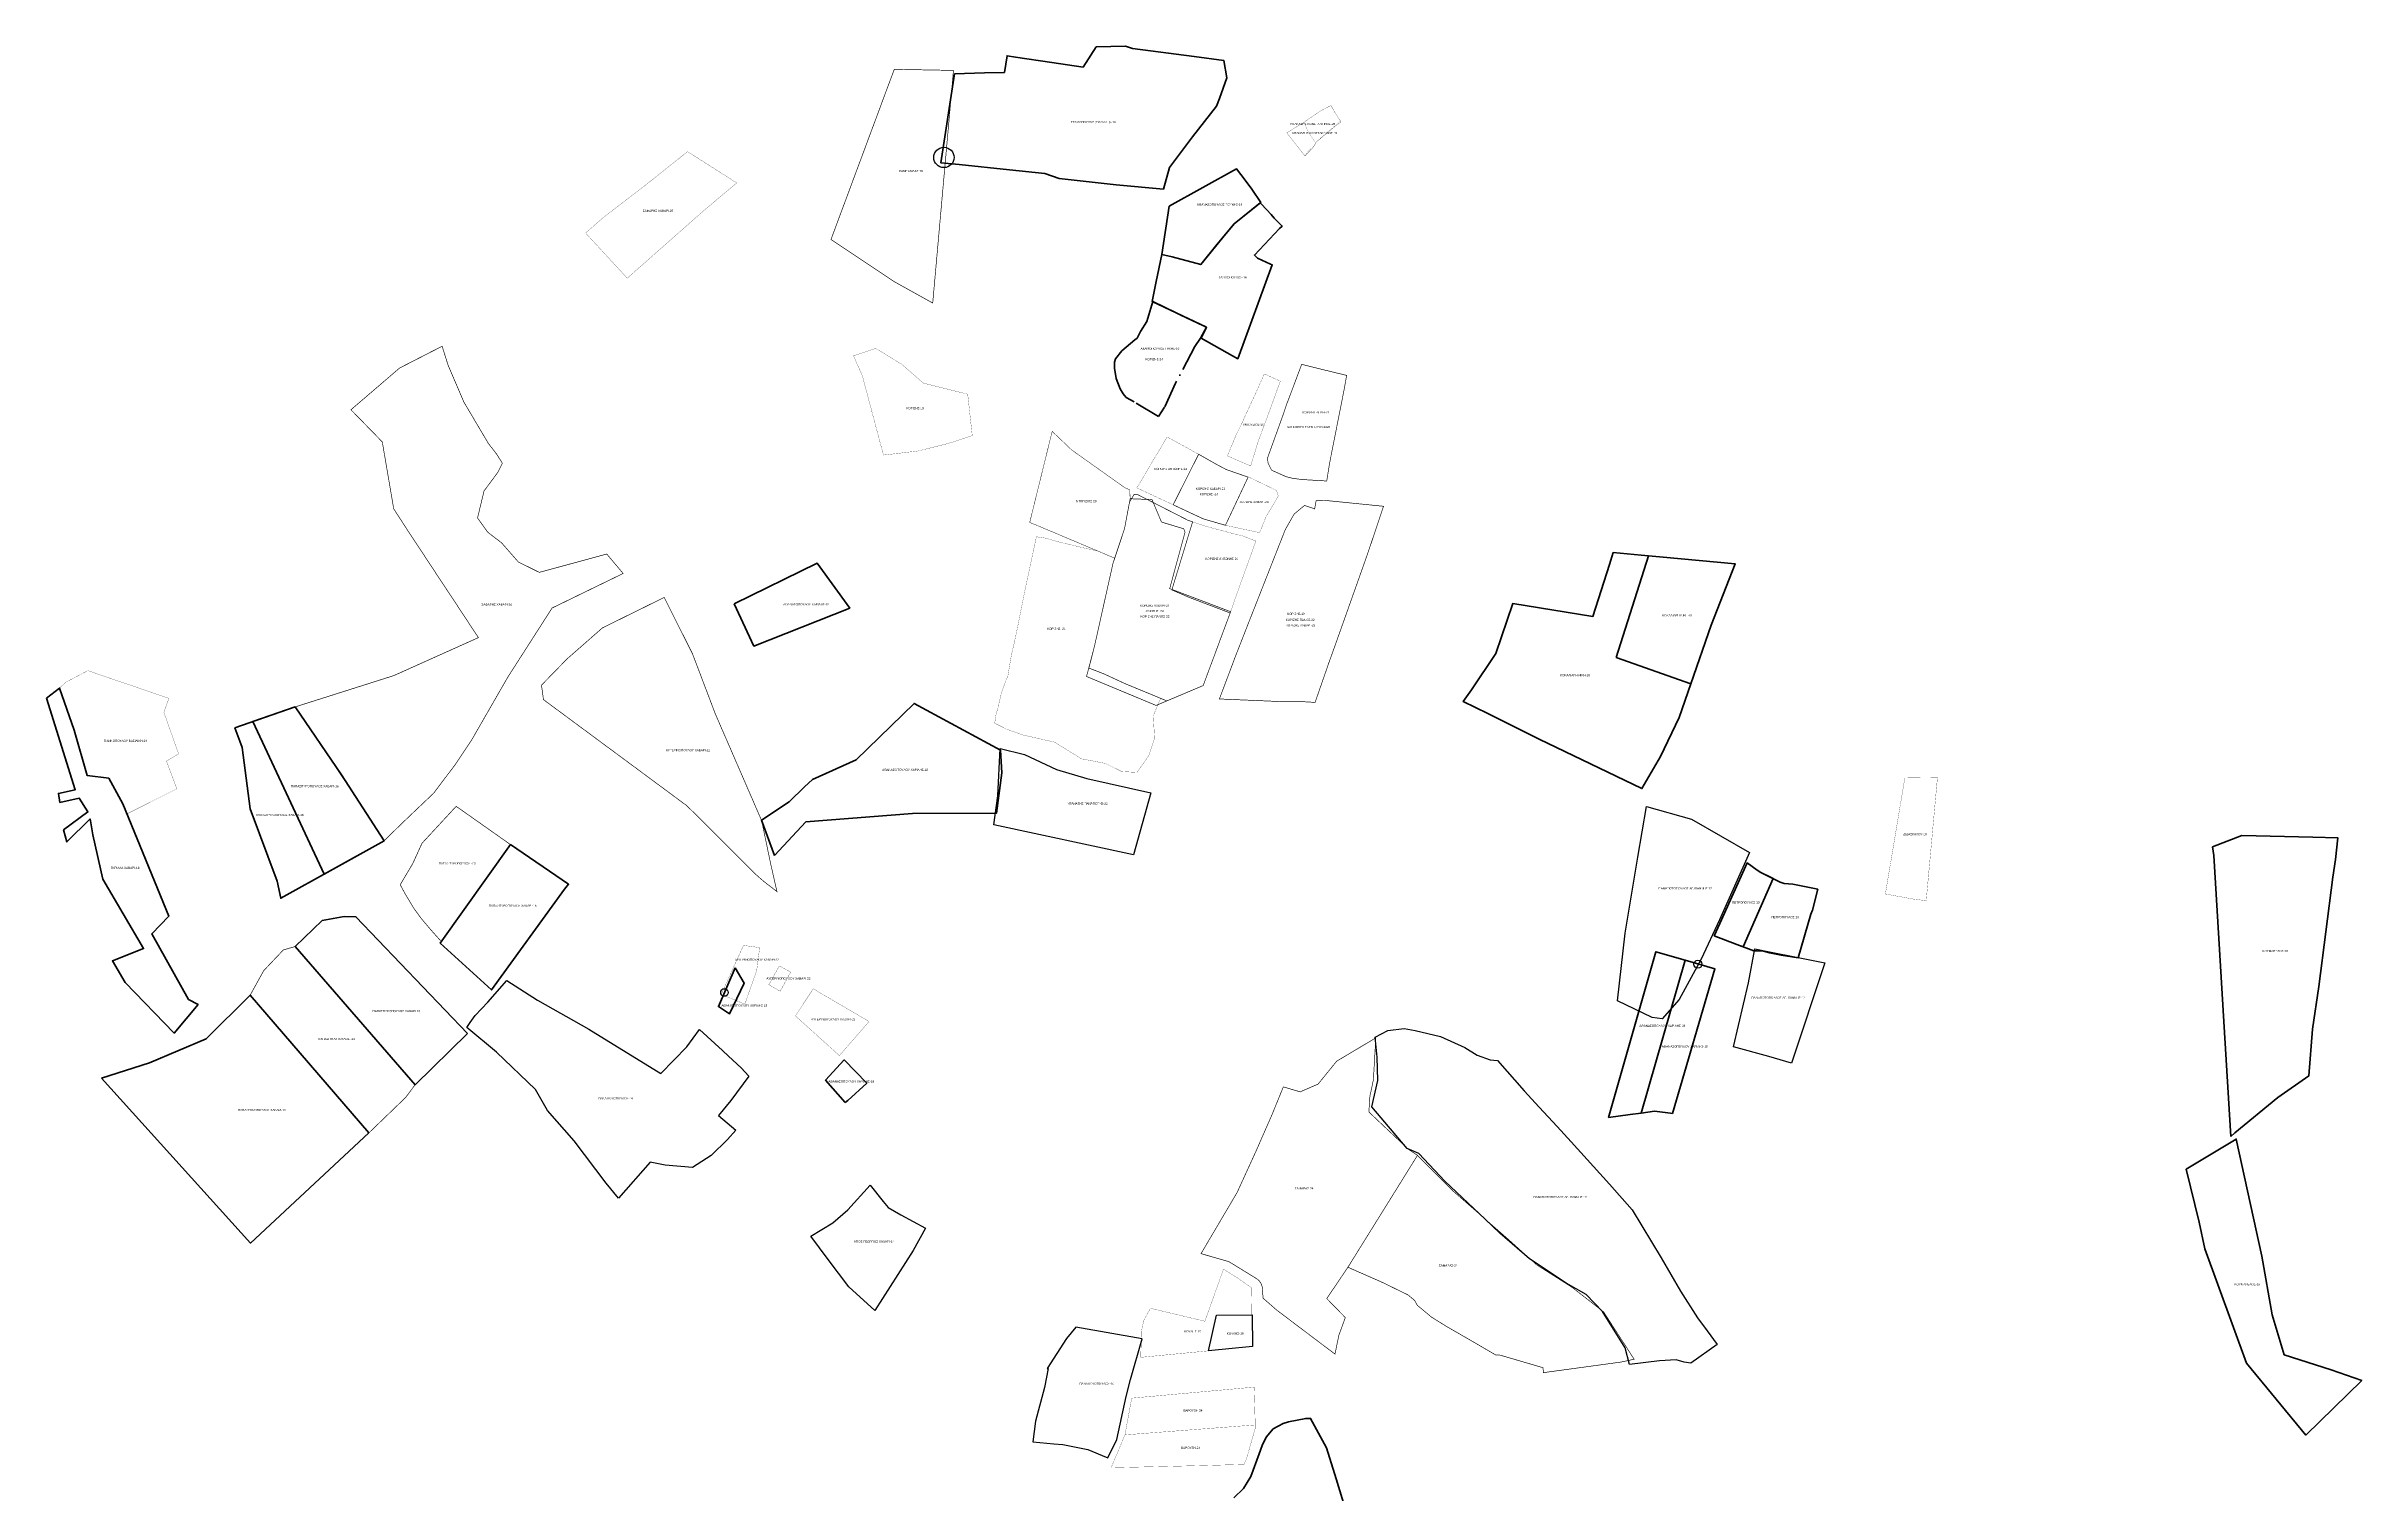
# Model space of a CAD drawing. Header units: metres. Extents: x 245125 to 394351, y 270578 to 4233311.
# Drawn here: x 269675 to 270747, y 4192723 to 4193393 of the extents above; entities that cross this region are included whole.
import ezdxf
from ezdxf.lldxf.tags import DXFTag

# ---------------------------------------------------------------- set-up
doc = ezdxf.new("R2010")
doc.units = ezdxf.units.M
doc.linetypes.add('ACAD_ISO10W100', pattern=[18, 12, -3, 0, -3])
doc.linetypes.add('t-orio', pattern=[0.79, 0.5, -0.12, 0.05, -0.12])
for name, color, linetype in [('4495-(330-430)', 229, 'Continuous'), ('topo2012', 144, 'Continuous'), ('topo2013', 66, 'Continuous'), ('topo2014', 230, 'Continuous'), ('topo2016', 36, 'Continuous'), ('topo2018', 5, 'Continuous'), ('topo2019', 6, 'Continuous'), ('topo2020', 3, 'Continuous'), ('topo2021', 4, 'Continuous'), ('topo2022', 30, 'Continuous'), ('topo2023', 41, 'Continuous'), ('topo2024', 160, 'Continuous'), ('topo2026', 192, 'Continuous')]:
    doc.layers.add(name, color=color, linetype=linetype)
doc.styles.get("Standard").update_dxf_attribs({"font": 'arial.ttf'})
tags = doc.linetypes.add('DASHDOT2', pattern=[0.5, 0.25, -0.125, 0, -0.125]).pattern_tags.tags
tags[10:11] = [DXFTag(74, 4), DXFTag(75, 0), DXFTag(340, '0'), DXFTag(46, 1.0), DXFTag(50, 0.0), DXFTag(44, 0.0), DXFTag(45, 0.0)]
tags[8:9] = [DXFTag(74, 4), DXFTag(75, 0), DXFTag(340, '0'), DXFTag(46, 1.0), DXFTag(50, 0.0), DXFTag(44, 0.0), DXFTag(45, 0.0)]
tags[6:7] = [DXFTag(74, 4), DXFTag(75, 0), DXFTag(340, '0'), DXFTag(46, 1.0), DXFTag(50, 0.0), DXFTag(44, 0.0), DXFTag(45, 0.0)]
tags[4:5] = [DXFTag(74, 4), DXFTag(75, 0), DXFTag(340, '0'), DXFTag(46, 1.0), DXFTag(50, 0.0), DXFTag(44, 0.0), DXFTag(45, 0.0)]
tags = doc.linetypes.add('HIDDEN', pattern=[0.375, 0.25, -0.125]).pattern_tags.tags
tags[6:7] = [DXFTag(74, 4), DXFTag(75, 0), DXFTag(340, '0'), DXFTag(46, 1.0), DXFTag(50, 0.0), DXFTag(44, 0.0), DXFTag(45, 0.0)]
tags[4:5] = [DXFTag(74, 4), DXFTag(75, 0), DXFTag(340, '0'), DXFTag(46, 1.0), DXFTag(50, 0.0), DXFTag(44, 0.0), DXFTag(45, 0.0)]
tags = doc.linetypes.add('HIDDENX2', pattern=[0.75, 0.5, -0.25]).pattern_tags.tags
tags[6:7] = [DXFTag(74, 4), DXFTag(75, 0), DXFTag(340, '0'), DXFTag(46, 1.0), DXFTag(50, 0.0), DXFTag(44, 0.0), DXFTag(45, 0.0)]
tags[4:5] = [DXFTag(74, 4), DXFTag(75, 0), DXFTag(340, '0'), DXFTag(46, 1.0), DXFTag(50, 0.0), DXFTag(44, 0.0), DXFTag(45, 0.0)]

msp = doc.modelspace()

# ---------------------------------------------------------------- linework, layer by layer
at = {"color": 66}
msp.add_line((270449.8, 4192986.6), (270462.4, 4193014.7), dxfattribs=at)
at = {"color": 36}
msp.add_lwpolyline([(270191.4, 4193296.4), (270196.3, 4193295.3), (270209.5, 4193291.7), (270219.7, 4193304.3), (270224.9, 4193310.5), (270237, 4193320.3)], dxfattribs=at)
msp.add_lwpolyline([(270191.4, 4193296.4), (270196.3, 4193295.3), (270209.5, 4193291.7), (270219.7, 4193304.3), (270224.9, 4193310.5), (270237, 4193320.3)], dxfattribs=at)
at = {"layer": 'topo2012', "color": 144}
for points in [[(270418.4, 4192943.1), (270402.4, 4192950.9), (270406, 4192982.1), (270411.8, 4193017.4), (270415.8, 4193040.8), (270436.7, 4193035), (270463.5, 4193019.5), (270449.6, 4192988.4), (270441.1, 4192970.1), (270430.9, 4192951.4), (270423.1, 4192942.5)], [(270456.1, 4192929.6), (270463, 4192959.1), (270465.9, 4192974.9), (270473.5, 4192973.4), (270485.2, 4192971), (270498.3, 4192968.4), (270483, 4192922), (270472.4, 4192925.1)], [(270290.2, 4192934), (270296.1, 4192937.1), (270303.6, 4192938.1), (270308.8, 4192937.1), (270320.4, 4192934.4), (270331.7, 4192929.3), (270337.5, 4192925.7), (270343.5, 4192923.5), (270346.9, 4192923.2), (270359.2, 4192909.2), (270366.2, 4192901.6), (270374.5, 4192892.6), (270380.9, 4192885.6), (270398.7, 4192865.9), (270409.2, 4192854.1), (270422.6, 4192831.9), (270431.5, 4192816.5), (270439.5, 4192804.1), (270443.9, 4192798.1), (270448.6, 4192791.7), (270436.3, 4192783.1), (270433.3, 4192783.5), (270429.5, 4192784.7), (270421.9, 4192784.1), (270408, 4192782.5), (270406, 4192790.2), (270395.5, 4192807), (270387.9, 4192814.9), (270378.6, 4192820.2), (270361.6, 4192831.4), (270348, 4192843.3), (270341.1, 4192849.8), (270322.4, 4192867.4), (270310.4, 4192880.2), (270305.1, 4192882.5), (270288.6, 4192901.8), (270291.4, 4192914), (270291.2, 4192924.8)]]:
    msp.add_lwpolyline(points, close=True, dxfattribs=at)
at = {"layer": 'topo2013', "color": 66, "linetype": 'HIDDEN', "lineweight": 40, "ltscale": 3}
for points in [[(270447.1, 4192980.9), (270449.8, 4192986.6), (270462.4, 4193014.7), (270467, 4193011.4), (270468.7, 4193010.3), (270477.7, 4193005.8), (270479.6, 4193005.2), (270483.6, 4193004.8), (270495.1, 4193002.5), (270492.6, 4192992.8), (270491.9, 4192990.9), (270486, 4192970.7), (270478.1, 4192972), (270472.7, 4192973), (270470, 4192973.9), (270467.2, 4192974), (270465.5, 4192974), (270457.6, 4192976.9), (270452.4, 4192978.9), (270447.1, 4192980.9)], [(270447.1, 4192980.9), (270452.4, 4192978.9), (270457.6, 4192976.9), (270457.6, 4192976.9), (270460.5, 4192975.8), (270474.4, 4193007.5), (270473.2, 4193008.1), (270468.7, 4193010.3), (270467, 4193011.4), (270462.4, 4193014.7), (270449.8, 4192986.6), (270447.1, 4192980.9)]]:
    msp.add_lwpolyline(points, dxfattribs=at)
at = {"layer": 'topo2014', "color": 230}
msp.add_line((270226, 4193336), (270194.9, 4193318.8), dxfattribs=at)
at = {"layer": 'topo2014', "color": 230, "linetype": 'HIDDEN', "lineweight": 40, "ltscale": 4}
msp.add_lwpolyline([(270194.9, 4193318.8), (270191.5, 4193296.4), (270196.3, 4193295.3), (270209.5, 4193291.7), (270217.1, 4193301.2), (270224.9, 4193310.5), (270237.3, 4193320.5), (270233.1, 4193326.6), (270230.1, 4193330.8), (270226, 4193336), (270194.9, 4193318.8)], dxfattribs=at)
at = {"layer": 'topo2014', "color": 230}
for points in [[(269869.8, 4192938.5), (269871.3, 4192940.8), (269873.6, 4192944.1), (269879.5, 4192950.2), (269888.3, 4192960.3), (269902.4, 4192951.1), (269926.2, 4192937.8), (269959.6, 4192917.2), (269971.6, 4192929.5), (269977.4, 4192937.6), (269988.1, 4192927.8), (269990.9, 4192925.2), (269996.7, 4192919.9), (270000.2, 4192916), (269991.9, 4192904.7), (269986.2, 4192897.7), (269994.2, 4192891), (269990.4, 4192886.6), (269982.9, 4192879.3), (269974.2, 4192873.7), (269961.5, 4192874.7), (269954.6, 4192876.1), (269939.9, 4192859.5), (269934.2, 4192866.5), (269919.4, 4192886), (269907.1, 4192900.1), (269901.5, 4192909.8), (269883.4, 4192927), (269869.8, 4192938.5)], [(270131.7, 4192746.6), (270141.4, 4192745.8), (270145.6, 4192745.5), (270157.2, 4192743.2), (270165.7, 4192739.5), (270166.4, 4192739.2), (270170.7, 4192747.8), (270174.9, 4192767.7), (270176.9, 4192775.5), (270182.3, 4192794.3), (270151.6, 4192799.7), (270147.3, 4192794.5), (270138.4, 4192780.7), (270138.8, 4192780.6), (270138.8, 4192780.6), (270137.2, 4192771.8), (270133, 4192756.2)]]:
    msp.add_lwpolyline(points, close=True, dxfattribs=at)
at = {"layer": 'topo2014', "color": 230, "linetype": 'HIDDEN', "lineweight": 30, "ltscale": 4}
msp.add_lwpolyline([(270029, 4192841.9), (270039.1, 4192848), (270046.1, 4192854.1), (270056.5, 4192865.5), (270062.5, 4192858), (270064.8, 4192855.1), (270070.7, 4192851.8), (270082.1, 4192845.6), (270076.3, 4192835.3), (270058.6, 4192807.5), (270046.5, 4192818.4), (270037, 4192831.1), (270029, 4192841.9)], dxfattribs=at)
at = {"layer": 'topo2016', "color": 1, "linetype": 'DASHDOT2', "lineweight": 60, "ltscale": 0.3}
msp.add_line((269870, 4192935.7), (269818.4, 4192989.8), dxfattribs=at)
at = {"layer": 'topo2016', "color": 36, "linetype": 'HIDDENX2', "lineweight": 40}
msp.add_lwpolyline([(270187, 4193274.6), (270188.9, 4193283.9), (270191.4, 4193296.4), (270196.3, 4193295.3), (270209.5, 4193291.7), (270219.7, 4193304.3), (270224.9, 4193310.5), (270237, 4193320.3), (270237.6, 4193319.6), (270242, 4193314.9), (270243.5, 4193313.2), (270247.2, 4193309.5), (270246, 4193308.4), (270234.3, 4193296.1), (270235.8, 4193294.6), (270241.8, 4193291.9), (270242.6, 4193291.6), (270226.6, 4193248.1), (270224.2, 4193249.4), (270209.7, 4193257.6), (270212.1, 4193262.7)], close=True, dxfattribs=at)
msp.add_lwpolyline([(270187, 4193274.6), (270188.9, 4193283.9), (270191.4, 4193296.4), (270196.3, 4193295.3), (270209.5, 4193291.7), (270219.7, 4193304.3), (270224.9, 4193310.5), (270237, 4193320.3), (270237.6, 4193319.6), (270242, 4193314.9), (270243.5, 4193313.2), (270247.2, 4193309.5), (270246, 4193308.4), (270234.3, 4193296.1), (270235.8, 4193294.6), (270241.8, 4193291.9), (270242.6, 4193291.6), (270226.6, 4193248.1), (270224.2, 4193249.4), (270209.7, 4193257.6), (270212.1, 4193262.7)], close=True, dxfattribs=at)
at = {"layer": 'topo2016', "color": 36, "linetype": 'DASHDOT2', "lineweight": 60, "ltscale": 0.3, "flags": 128}
for points in [[(269762.4, 4193077.2), (269790.2, 4193086.9), (269811.7, 4193055.5), (269831.4, 4193024.9), (269783.6, 4192998.3), (269781.9, 4193006.3), (269769.5, 4193039.8), (269765.7, 4193068.2), (269764.6, 4193071.1), (269762.4, 4193077.2), (269790.2, 4193086.9)], [(269857.4, 4192977.5), (269857.4, 4192977.5), (269889.9, 4193023.2), (269916.8, 4193004.8), (269914.9, 4193002.5), (269881.2, 4192955.9)]]:
    msp.add_lwpolyline(points, close=True, dxfattribs=at)
for points in [[(269790.2, 4193086.9), (269770.6, 4193080.1), (269803.7, 4193009.5), (269831.4, 4193024.9), (269811.7, 4193055.5), (269790.2, 4193086.9)], [(269870, 4192935.7), (269845.8, 4192912), (269790.3, 4192976), (269802.8, 4192988.1), (269813, 4192989.9), (269818.4, 4192989.8), (269870, 4192935.7)], [(269700.6, 4192915.1), (269769.6, 4192838.7), (269824.3, 4192889.8), (269769.4, 4192953.4), (269749, 4192933.2), (269722.8, 4192922.1), (269700.6, 4192915.1)]]:
    msp.add_lwpolyline(points, dxfattribs=at)
at = {"layer": 'topo2016', "color": 36, "linetype": 'HIDDEN', "lineweight": 50, "ltscale": 6}
msp.add_lwpolyline([(270224.8, 4192720.7), (270229.3, 4192725), (270232.6, 4192730.7), (270236.5, 4192741.1), (270237.9, 4192744.9), (270239.8, 4192748.9), (270243, 4192752.7), (270247.6, 4192755.2), (270250.1, 4192756), (270258.1, 4192757.5), (270260.3, 4192757.5), (270267.7, 4192743.9), (270272.2, 4192729.5), (270276.7, 4192714.9)], dxfattribs=at)
at = {"layer": 'topo2018', "color": 5, "linetype": 'DASHDOT2', "lineweight": 60, "ltscale": 5, "flags": 128}
for points in [[(270192.3, 4193326.6), (270170.3, 4193328.7), (270143.9, 4193331.6), (270137.3, 4193333.8), (270121, 4193335.6), (270097.7, 4193338.1), (270089.2, 4193338.8), (270095.5, 4193380), (270109.3, 4193380.5), (270118.6, 4193380.7), (270119.8, 4193388.4), (270123.7, 4193387.8), (270140.5, 4193385.2), (270155, 4193383.1), (270161.1, 4193392.5), (270174.7, 4193392.8), (270177.9, 4193391.8), (270206.5, 4193388), (270220.1, 4193386.2), (270221.6, 4193378.1), (270218.1, 4193368.6), (270216.7, 4193365), (270205.7, 4193350.9), (270195, 4193336.6)], [(269675.1, 4193091), (269681.2, 4193095.6), (269688, 4193076.1), (269694, 4193055.1), (269704, 4193053.9), (269710.5, 4193042.1), (269731.8, 4192990.1), (269723.9, 4192981.9), (269740.9, 4192951.5), (269745.3, 4192949.1), (269734.3, 4192935.9), (269711.5, 4192959.4), (269705.7, 4192969.3), (269720.1, 4192975), (269701.3, 4193007.2), (269696.6, 4193027.7), (269695.3, 4193035.1), (269684.6, 4193024.4), (269683.1, 4193030), (269694.3, 4193038.3), (269690.3, 4193044.6), (269681.4, 4193042.7), (269680.7, 4193046.9), (269688.5, 4193048.6)]]:
    msp.add_lwpolyline(points, close=True, dxfattribs=at)
at = {"layer": 'topo2018', "color": 5, "linetype": 'DASHDOT2', "lineweight": 60, "ltscale": 10}
msp.add_lwpolyline([(269993.5, 4193134.6), (270002.6, 4193115.1), (270047, 4193132.7), (270031.9, 4193153.5), (269993.5, 4193134.6)], dxfattribs=at)
at = {"layer": 'topo2018', "color": 5, "linetype": 'DASHDOT2', "lineweight": 40, "ltscale": 5, "flags": 128}
for points in [[(270400.4, 4193158.4), (270413.3, 4193157.2), (270423.5, 4193156.2), (270456.9, 4193153.1), (270445.8, 4193124.7), (270436.3, 4193097.6), (270430.9, 4193082), (270422.3, 4193064), (270413.7, 4193049.1), (270366.1, 4193072), (270342.3, 4193083.8), (270331, 4193089.4), (270334.8, 4193094.9), (270346.1, 4193111.7), (270346.1, 4193111.7), (270354, 4193134.8), (270391, 4193128.8), (270398.7, 4193152.8)], [(270401.7, 4193109.8), (270416.7, 4193156.9), (270423.5, 4193156.2), (270456.9, 4193153.1), (270445.8, 4193124.7), (270436.3, 4193097.6), (270401.7, 4193109.8)]]:
    msp.add_lwpolyline(points, close=True, dxfattribs=at)
at = {"layer": 'topo2018', "color": 5, "linetype": 'DASHDOT2', "lineweight": 60, "ltscale": 10}
msp.add_lwpolyline([(270012.1, 4193018.1), (270006.2, 4193034.5), (270018.9, 4193043), (270026.1, 4193049.9), (270029.8, 4193053.3), (270050, 4193062.4), (270076.8, 4193088.5), (270116.7, 4193066.9), (270117.4, 4193056.4), (270115, 4193037.8), (270076.1, 4193037.6), (270026.7, 4193033.7), (270012.1, 4193018.1)], close=True, dxfattribs=at)
at = {"layer": 'topo2018', "color": 5, "linetype": 'DASHDOT2', "lineweight": 60, "ltscale": 15}
for points in [[(270686.3, 4192888), (270683.1, 4192941.2), (270678.4, 4193018.1), (270677.9, 4193022.1), (270691.4, 4193027.4), (270724.2, 4193026.6), (270735.9, 4193026.3), (270734.7, 4193016.3), (270733.6, 4193008.1), (270727, 4192957.5), (270724.1, 4192937.8), (270722.4, 4192916.1), (270708, 4192906.1), (270688.1, 4192889.7)], [(270665.7, 4192872.9), (270688.8, 4192886.8), (270700.7, 4192832.6), (270705.4, 4192805.5), (270711, 4192787), (270732.7, 4192780), (270746.9, 4192775), (270721.1, 4192749.8), (270693.5, 4192783.1), (270674.3, 4192836), (270671.6, 4192848.3)]]:
    msp.add_lwpolyline(points, close=True, dxfattribs=at)
at = {"layer": 'topo2018', "color": 5, "linetype": 'DASHDOT2', "lineweight": 60, "ltscale": 0.3, "flags": 128}
for points in [[(270433.7, 4192969.7), (270420.2, 4192973.6), (270398.3, 4192896.8), (270408.3, 4192898.2), (270413.4, 4192898.9), (270433.7, 4192969.7)], [(270427.8, 4192898.7), (270427, 4192898.8), (270419.5, 4192899.7), (270413.4, 4192898.9), (270433.7, 4192969.7), (270447.5, 4192965.6)]]:
    msp.add_lwpolyline(points, close=True, dxfattribs=at)
at = {"layer": 'topo2018', "color": 5, "linetype": 'DASHDOT2', "lineweight": 60, "ltscale": 0.3}
for points in [[(269993.9, 4192966.1), (269986.2, 4192948.2), (269991.3, 4192944.8), (269998.1, 4192959)], [(270044.8, 4192903.8), (270035.8, 4192914.1), (270044.4, 4192923.5), (270054.9, 4192912.8), (270046.1, 4192904.7)]]:
    msp.add_lwpolyline(points, close=True, dxfattribs=at)
at = {"layer": 'topo2018', "color": 1}
for centre, radius in [((270090.6, 4193341.3), 4.71), ((270439.6, 4192967.8), 1.87), ((269989, 4192954.7), 1.76)]:
    msp.add_circle(centre, radius, dxfattribs=at)
at = {"layer": 'topo2019', "color": 6, "ltscale": 5, "const_width": 0.3}
msp.add_lwpolyline([(270067.6, 4193382.1), (270095, 4193381.6), (270085.4, 4193273.9), (270067.4, 4193283.9), (270038.3, 4193303.3), (270067.6, 4193382.1)], dxfattribs=at)
at = {"layer": 'topo2019', "color": 6, "lineweight": 30, "ltscale": 10, "const_width": 0.1}
msp.add_lwpolyline([(270257.7, 4193342), (270249.3, 4193352.7), (270256.4, 4193357), (270264.5, 4193362.6), (270269.8, 4193365.4), (270271.6, 4193362.1), (270274.4, 4193357.7), (270271.9, 4193355.9), (270263, 4193348.5), (270261.6, 4193346.1), (270259, 4193343.2)], close=True, dxfattribs=at)
at = {"layer": 'topo2019', "color": 6, "linetype": 'ACAD_ISO10W100', "lineweight": 70}
msp.add_lwpolyline([(270187.3, 4193274.6), (270199.9, 4193268.5), (270211.4, 4193263), (270212.1, 4193262.7), (270209.3, 4193257.7), (270206.8, 4193253.7), (270197.8, 4193236.8), (270192.7, 4193225.7), (270189.9, 4193221.4), (270178.7, 4193228.1), (270175, 4193230.2), (270173.6, 4193231.9), (270172.2, 4193234.2), (270170.3, 4193238.9), (270169.6, 4193243.8), (270169.6, 4193246.6), (270170, 4193248.1), (270173, 4193251.7), (270178.9, 4193256.8), (270180, 4193257.6), (270181.6, 4193260.7), (270184.5, 4193265.4), (270187.3, 4193274.6)], dxfattribs=at)
at = {"layer": 'topo2019', "color": 6, "lineweight": 35, "ltscale": 50, "const_width": 0.1}
msp.add_lwpolyline([(270048.7, 4193249.5), (270059, 4193252.9), (270071, 4193245.6), (270081.1, 4193236.8), (270101.6, 4193231.7), (270103.7, 4193212.5), (270092.3, 4193208.8), (270078.6, 4193205.4), (270062.6, 4193203.5), (270052.8, 4193240.3)], close=True, dxfattribs=at)
at = {"layer": 'topo2019', "color": 6, "ltscale": 5, "const_width": 0.3}
msp.add_lwpolyline([(270262.9, 4193182.4), (270267.3, 4193182.5), (270294.1, 4193179.8), (270286.5, 4193157.2), (270272.1, 4193116.6), (270268.9, 4193107.7), (270262.4, 4193089), (270255.9, 4193089.4), (270246.3, 4193089.4), (270218.1, 4193090.6), (270225.6, 4193110.5), (270231.7, 4193126.1), (270248.6, 4193169), (270252.7, 4193176.2), (270257.5, 4193180.2), (270262.2, 4193178.6)], close=True, dxfattribs=at)
at = {"layer": 'topo2019', "color": 6, "ltscale": 10, "const_width": 0.1}
msp.add_lwpolyline([(270535.4, 4193054), (270539.5, 4193054.1), (270548.4, 4193054.2), (270550.5, 4193054.2), (270545.3, 4192997.2), (270539.1, 4192998), (270526.4, 4193000.3), (270535.4, 4193054)], close=True, dxfattribs=at)
at = {"layer": 'topo2019', "color": 6, "ltscale": 20, "const_width": 0.1}
msp.add_lwpolyline([(270220, 4192826.6), (270226.4, 4192822.6), (270233, 4192818), (270233, 4192815), (270233.4, 4192790.8), (270213.1, 4192788.8), (270181.7, 4192785.8), (270182.1, 4192798.2), (270183.1, 4192802.9), (270186.2, 4192808.5), (270211.4, 4192802.5)], close=True, dxfattribs=at)
at = {"layer": 'topo2019', "color": 6, "lineweight": 30, "ltscale": 20}
msp.add_lwpolyline([(270213.1, 4192788.8), (270216.7, 4192805.3), (270233.2, 4192805.4), (270233.4, 4192790.8)], close=True, dxfattribs=at)
at = {"layer": 'topo2020', "color": 3, "ltscale": 15, "const_width": 0.1}
msp.add_lwpolyline([(270238.9, 4193241.1), (270246.3, 4193237.7), (270241.4, 4193224.2), (270235.9, 4193209.4), (270232.6, 4193198.5), (270221.8, 4193203.1), (270226, 4193213.2), (270226.8, 4193214.7), (270228.6, 4193218.4), (270229.7, 4193220.9), (270234.9, 4193232.1)], close=True, dxfattribs=at)
at = {"layer": 'topo2020', "color": 3, "ltscale": 25, "const_width": 0.2}
msp.add_lwpolyline([(270140.7, 4193214.5), (270149.7, 4193205.9), (270174.2, 4193188.5), (270176.6, 4193187.4), (270176.8, 4193183.3), (270174.6, 4193171.9), (270174.2, 4193169.5), (270173.8, 4193168.5), (270169.6, 4193155.8), (270133.1, 4193171.2), (270130.3, 4193172.3), (270131.1, 4193175.5), (270131.7, 4193178)], close=True, dxfattribs=at)
at = {"layer": 'topo2021', "color": 4, "ltscale": 3, "const_width": 0.3}
msp.add_lwpolyline([(270269.1, 4193199.7), (270275.9, 4193234.1), (270277, 4193240.4), (270262.6, 4193243.9), (270256.2, 4193245.5), (270249.8, 4193228.5), (270249.4, 4193227.5), (270247.5, 4193221.9), (270240.4, 4193202.2), (270240.6, 4193199.9), (270242.3, 4193196.5), (270249, 4193193.5), (270251.8, 4193192.8), (270256.2, 4193192.2), (270267.8, 4193191.5)], close=True, dxfattribs=at)
at = {"layer": 'topo2022', "lineweight": 35, "ltscale": 25, "const_width": 0.3}
msp.add_lwpolyline([(270176.8, 4193183.3), (270186.9, 4193182.9), (270191.3, 4193172.5), (270201.6, 4193169.4), (270202.2, 4193167.8), (270195.1, 4193141.7), (270223.3, 4193131), (270222.6, 4193129.1), (270210.6, 4193096.8), (270188.8, 4193087.6), (270156.6, 4193101), (270160.3, 4193115.1), (270168.5, 4193151.8), (270168.9, 4193153.6), (270174.2, 4193169.5)], close=True, dxfattribs=at)
at = {"layer": 'topo2022', "color": 30, "linetype": 't-orio', "ltscale": 5, "const_width": 0.3}
msp.add_lwpolyline([(269961.1, 4193137.6), (269974.2, 4193111.5), (269984.8, 4193083.6), (270006.2, 4193034.3), (270010.4, 4193014.2), (270013.3, 4193001.4), (270011, 4193003.2), (270007.1, 4193006.2), (270003, 4193009.8), (269974.6, 4193038.2), (269971.4, 4193041.3), (269905.2, 4193090.3), (269904.3, 4193097), (269916.2, 4193109.2), (269932.5, 4193123.5)], close=True, dxfattribs=at)
at = {"layer": 'topo2022', "color": 30, "lineweight": 30}
msp.add_lwpolyline([(270186.4, 4193047.2), (270178.3, 4193018.5), (270113.7, 4193032.4), (270115.6, 4193045.8), (270116.6, 4193067.7), (270127.9, 4193064.9), (270142.7, 4193058), (270156.8, 4193053.7), (270186.4, 4193047.2)], dxfattribs=at)
at = {"layer": 'topo2022', "color": 30, "linetype": 't-orio', "const_width": 0.1}
for points in [[(269997.8, 4192976.5), (270005.3, 4192975.5), (270003.9, 4192964.8), (270000.6, 4192955.5), (269998.4, 4192949.3), (269993, 4192951.6), (269987.5, 4192953.8)], [(270014.4, 4192967), (270018.6, 4192964.7), (270019.6, 4192964.1), (270014.8, 4192955.3), (270009.5, 4192958.3), (270010.9, 4192960.7)], [(270030.1, 4192956.4), (270055.9, 4192941.3), (270053.8, 4192938.8), (270042.2, 4192925.5), (270021.8, 4192943.9)]]:
    msp.add_lwpolyline(points, close=True, dxfattribs=at)
at = {"layer": 'topo2023', "color": 246, "linetype": 't-orio', "ltscale": 25, "const_width": 0.3}
msp.add_lwpolyline([(270208.5, 4193203.9), (270216.4, 4193199.4), (270221.3, 4193196.8), (270231.4, 4193193.3), (270220.9, 4193171), (270210.6, 4193174), (270203.1, 4193177.5), (270196.7, 4193180.5)], close=True, dxfattribs=at)
at = {"layer": 'topo2023', "color": 246, "linetype": 't-orio', "ltscale": 35, "const_width": 0.3}
msp.add_lwpolyline([(270178.7, 4193185.4), (270180.5, 4193185.1), (270203.6, 4193173.3), (270205.7, 4193172.6), (270196.1, 4193141.1), (270203.9, 4193137.7), (270223.1, 4193130.4), (270222.6, 4193129.1), (270210.6, 4193096.8), (270193.8, 4193089.7), (270174.4, 4193097.7), (270164.7, 4193102.2), (270157.7, 4193104.9), (270160.3, 4193115.1), (270164.4, 4193133.5), (270168.5, 4193151.8), (270168.9, 4193153.6), (270170, 4193156.7), (270174.2, 4193169.5), (270176.5, 4193181.8)], close=True, dxfattribs=at)
at = {"layer": 'topo2023', "color": 246, "linetype": 't-orio', "ltscale": 20, "const_width": 0.1}
msp.add_lwpolyline([(270231.4, 4193193.3), (270232.6, 4193192.9), (270244.2, 4193187.3), (270244.9, 4193186.3), (270245.4, 4193184.6), (270239.8, 4193175.2), (270236.7, 4193167.6), (270220.9, 4193171)], close=True, dxfattribs=at)
at = {"layer": 'topo2023', "color": 246, "linetype": 't-orio', "ltscale": 50, "const_width": 0.3}
for points in [[(269864.8, 4193040.9), (269889.9, 4193023.2), (269870.5, 4192995.6), (269857.9, 4192978.3), (269853, 4192983.8), (269848.6, 4192989), (269845.2, 4192993.7), (269841, 4193000.7), (269838.9, 4193004.6), (269844.7, 4193014.4), (269849, 4193023.8)], [(269790.3, 4192976), (269845.8, 4192912), (269841.5, 4192906.2), (269824.3, 4192889.6), (269816.7, 4192898.7), (269769.4, 4192953.4), (269775.7, 4192964.8), (269784.8, 4192974.4)]]:
    msp.add_lwpolyline(points, close=True, dxfattribs=at)
at = {"layer": 'topo2024', "linetype": 't-orio', "ltscale": 20, "const_width": 0.1}
for points in [[(270193.9, 4193211.9), (270208.5, 4193203.9), (270196.7, 4193180.5), (270179.9, 4193188.3)], [(270205.7, 4193172.6), (270212.7, 4193170.3), (270225.8, 4193166.8), (270229.1, 4193166), (270235, 4193163.7), (270227.2, 4193142.1), (270223.1, 4193130.4), (270203.9, 4193137.7), (270196.1, 4193141.1)], [(270133.4, 4193165.7), (270136.6, 4193165.2), (270137.4, 4193165.1), (270143.8, 4193163.3), (270155, 4193160.6), (270161.7, 4193159.1), (270169.7, 4193155.8), (270168.9, 4193153.6), (270168.5, 4193151.8), (270164.5, 4193134), (270160.3, 4193115.1), (270159.3, 4193111.3), (270157.7, 4193104.9), (270164.7, 4193102.2), (270174.4, 4193097.7), (270190.9, 4193090.9), (270187.5, 4193082.8), (270188.1, 4193072.3), (270185.5, 4193064.5), (270180, 4193056.6), (270172.9, 4193057), (270165.2, 4193060.8), (270154.2, 4193062.9), (270141.8, 4193070.6), (270127.3, 4193073.9), (270119.8, 4193076.5), (270114.1, 4193079.4), (270114.7, 4193083.4), (270115.6, 4193086.5), (270117.1, 4193093), (270119.1, 4193098.8), (270120.2, 4193101.2), (270121.8, 4193110.9), (270123, 4193115.9), (270124.9, 4193124.9), (270127.9, 4193140)], [(269681.2, 4193095.6), (269684, 4193098.3), (269694.3, 4193103.7), (269731.8, 4193090.9), (269729.5, 4193084.4), (269736.3, 4193065.2), (269730.7, 4193061.8), (269735.5, 4193049), (269712.4, 4193037.4), (269710.5, 4193042.1), (269704, 4193053.9), (269694, 4193055.1), (269688, 4193076.1), (269681.2, 4193095.6)], [(270234.2, 4192772), (270234.7, 4192754.5), (270174.4, 4192749.9), (270177.5, 4192766.9)], [(270234.7, 4192754.5), (270234.7, 4192753), (270232, 4192743.5), (270230.7, 4192738.9), (270229.5, 4192736.2), (270198.4, 4192735.4), (270168, 4192734.7), (270174.4, 4192749.9)]]:
    msp.add_lwpolyline(points, close=True, dxfattribs=at)
at = {"layer": 'topo2024', "linetype": 't-orio', "ltscale": 30, "const_width": 0.3}
for points in [[(270247.7, 4192911), (270255.5, 4192908.7), (270263.8, 4192912.3), (270272.4, 4192922.9), (270280.8, 4192927.9), (270290.5, 4192933.7), (270289.4, 4192914.3), (270288.3, 4192909.1), (270287.8, 4192907), (270287.3, 4192899.4), (270295, 4192892.1), (270305.6, 4192882.1), (270309.8, 4192879.3), (270303.9, 4192869.8), (270277.6, 4192827.5), (270267.8, 4192813), (270276.4, 4192804.2), (270273.4, 4192796), (270271.6, 4192787.3), (270244.6, 4192807.7), (270238.3, 4192813.2), (270238, 4192818.2), (270237.3, 4192820.2), (270236, 4192821.8), (270222.5, 4192830.1), (270209.6, 4192833.8), (270226.3, 4192862.1), (270234.9, 4192880.9), (270242.4, 4192898)], [(270309.8, 4192879.3), (270326.6, 4192862.5), (270352, 4192840.3), (270365, 4192828.6), (270381.5, 4192818.1), (270396, 4192806.8), (270410.1, 4192784.9), (270404, 4192783.6), (270368.1, 4192778.7), (270367.9, 4192781), (270348.1, 4192786.8), (270346, 4192786.9), (270334, 4192793.9), (270323.4, 4192800), (270316.3, 4192804.4), (270309.7, 4192809.9), (270308.5, 4192812.1), (270305.4, 4192814.7), (270293.3, 4192820.6), (270277.6, 4192827.5), (270303.9, 4192869.8)]]:
    msp.add_lwpolyline(points, close=True, dxfattribs=at)
at = {"layer": 'topo2026', "linetype": 't-orio', "lineweight": 30, "ltscale": 8}
for points, const_width in [([(270257.2, 4193357.6), (270264.5, 4193362.6), (270269.7, 4193365.4), (270271.6, 4193362.1), (270274.2, 4193358.1), (270271.8, 4193356.1), (270265.3, 4193350.6), (270263, 4193348.5), (270262.7, 4193348.1), (270259.5, 4193352.6)], 0.05), ([(270249.3, 4193352.7), (270256.4, 4193357), (270257.2, 4193357.6), (270259.5, 4193352.6), (270262.7, 4193348.1), (270261.8, 4193346.5), (270259.4, 4193344.3), (270257.6, 4193342.1)], 0.07)]:
    msp.add_lwpolyline(points, close=True, dxfattribs=dict(at, const_width=const_width))
at = {"layer": 'topo2026', "linetype": 't-orio', "ltscale": 18, "const_width": 0.1, "flags": 128}
msp.add_lwpolyline([(269971.9, 4193344), (269994.7, 4193329.5), (269980, 4193317.2), (269944, 4193285.4), (269924.7, 4193306.3), (269932.8, 4193313.4), (269953.1, 4193329)], close=True, dxfattribs=at)
at = {"layer": 'topo2026', "linetype": 't-orio', "ltscale": 40, "const_width": 0.3}
msp.add_lwpolyline([(269858.3, 4193253.9), (269861.1, 4193245), (269868.4, 4193228), (269879.7, 4193208.9), (269883.5, 4193204), (269886.2, 4193199.7), (269884, 4193195.4), (269877.7, 4193186.9), (269874.7, 4193174.4), (269879.4, 4193167.8), (269885.8, 4193162.9), (269893.6, 4193154), (269903.3, 4193149.2), (269934.5, 4193157.7), (269942.1, 4193148.7), (269909.2, 4193132.7), (269888.7, 4193100.7), (269871.9, 4193071.5), (269864.5, 4193060.4), (269854.4, 4193047), (269840, 4193033.3), (269831.4, 4193024.9), (269811.7, 4193055), (269790.2, 4193086.9), (269835.9, 4193101.4), (269875.1, 4193119), (269842.7, 4193168.1), (269835.9, 4193178.6), (269830.6, 4193209.6), (269816.1, 4193224.5), (269838.6, 4193243.8)], close=True, dxfattribs=at)

# ---------------------------------------------------------------- texts
at = {"layer": '4495-(330-430)', "color": 229, "ltscale": 3, "insert": (270249.3, 4193217), "char_height": 1, "width": 21.217, "attachment_point": 1}
msp.add_mtext('348 ΚΟΡΙΖΗ ΕΛΕΝΗ-ΑΥΘ.4495', dxfattribs=at)
at = {"layer": 'topo2012', "color": 144, "lineweight": 35, "ltscale": 25, "char_height": 1, "attachment_point": 1}
for insert, width in [((270421.4, 4193003.4), 28.085), ((270464.4, 4192952.8), 50.093), ((270363.5, 4192860.5), 25.964)]:
    msp.add_mtext('ΠΑΝΑΓΙΩΤΟΠΟΥΛΟΣ ΑΓ.ΙΩΑΝΝΗΣ-12', dxfattribs=dict(at, insert=insert, width=width))
at = {"layer": 'topo2013', "color": 66, "lineweight": 80, "ltscale": 20, "char_height": 1, "width": 13.87, "attachment_point": 1}
for insert in [(270455.4, 4192996.9), (270473.6, 4192990.1)]:
    msp.add_mtext('ΠΕΤΡΟΠΟΥΛΟΣ-13', dxfattribs=dict(at, insert=insert))
at = {"layer": 'topo2014', "color": 230, "insert": (270207.7, 4193320), "char_height": 1, "width": 29.595, "attachment_point": 1}
msp.add_mtext('ΑΘΑΝΑΣΟΠΟΥΛΟΣ ΡΟΥΝΗΣ-14', dxfattribs=at)
at = {"layer": 'topo2014', "color": 230, "lineweight": 80, "ltscale": 20, "char_height": 1, "attachment_point": 1}
for s, insert, width in [('ΠΑΝΑΓΙΩΤΟΠΟΥΛΟΣ-14', (269930.6, 4192906.2), 9.773), ('ΑΓΙΟΣ ΓΕΩΡΓΙΟΣ ΧΑΒΑΡΙ-14', (270048.9, 4192839.9), 21.105), ('ΠΑΝΑΓΙΩΤΟΠΟΥΛΟΣ-14', (270153.3, 4192774.1), 14.744)]:
    msp.add_mtext(s, dxfattribs=dict(at, insert=insert, width=width))
at = {"layer": 'topo2016', "color": 36, "char_height": 1, "attachment_point": 1}
for s, insert, width in [('ΒΑΣΙΛΟΠΟΥΛΟΣ-16', (270217.6, 4193286.3), 17.574), ('ΠΑΠΑΣΠΥΡΟΠΟΥΛΟΣ ΧΑΒΑΡΙ-16', (269788.3, 4193050.7), 48.539), ('ΠΑΠΑΣΠΥΡΟΠΟΥΛΟΣ ΧΑΒΑΡΙ-16', (269772.1, 4193037.4), 35.57), ('ΠΑΠΑΣΠΥΡΟΠΟΥΛΟΣ ΧΑΒΑΡΙ-16', (269879.9, 4192995.4), 24.495), ('ΠΑΠΑΣΠΥΡΟΠΟΥΛΟΣ ΧΑΒΑΡΙ-16', (269826.1, 4192946.6), 23.515), ('ΠΑΠΑΣΠΥΡΟΠΟΥΛΟΣ ΧΑΒΑΡΙ-16', (269763.8, 4192900.8), 33.089)]:
    msp.add_mtext(s, dxfattribs=dict(at, insert=insert, width=width))
at = {"layer": 'topo2018', "color": 5, "lineweight": 80, "ltscale": 20, "char_height": 1, "attachment_point": 1}
for s, insert, width in [('ΣΤΑΘΟΠΟΥΛΟΣ (ΣΙΑΨΑΛΗ) -18', (270149.4, 4193358.2), 26.931), ('ΑΘΑΝΑΣΟΠΟΥΛΟΥ ΧΑΡΙΛΗΣ-18', (270016.2, 4193134.9), 23.386), ('ΚΟΚΑΛΙΑΡΗ ΝΙΚΗ-18', (270423.1, 4193129.8), 13.87), ('ΚΟΚΑΛΙΑΡΗ ΝΙΚΗ-18', (270375.8, 4193102.1), 13.87), ('ΑΘΑΝΑΣΟΠΟΥΛΟΥ ΧΑΡΙΛΗΣ-18', (270062, 4193058.3), 27.56), ('KOYMAΡΕΛΟΣ-18', (270700.9, 4192974.4), 13.87), ('ΑΘΑΝΑΣΟΠΟΥΛΟΥ ΧΑΡΙΛΗΣ-18', (269987.6, 4192949.2), 23.172), ('ΑΘΑΝΑΣΟΠΟΥΛΟΥ ΧΑΡΙΛΗΣ-18', (270412.5, 4192939.8), 25.091), ('ΑΘΑΝΑΣΟΠΟΥΛΟΥ ΧΑΡΙΛΗΣ-18', (270422.9, 4192930.2), 25.669), ('ΑΘΑΝΑΣΟΠΟΥΛΟΥ ΧΑΡΙΛΗΣ-18', (270037.1, 4192914), 45.181), ('KOYMAΡΕΛΟΣ-18', (270688, 4192820.1), 13.87)]:
    msp.add_mtext(s, dxfattribs=dict(at, insert=insert, width=width))
at = {"layer": 'topo2018', "color": 5, "linetype": 'ByBlock', "lineweight": 80, "ltscale": 20, "char_height": 1, "attachment_point": 1}
for s, insert, width in [('ΓΙΑΝΝΟΠΟΥΛΟΥ ΒΑΣΙΛΙΚΗ-24', (269701.7, 4193071.7), 24.175), ('ΓΚΡΙΛΛΑ ΧΑΒΑΡΙ-18', (269704.9, 4193012.9), 16.464)]:
    msp.add_mtext(s, dxfattribs=dict(at, insert=insert, width=width))
at = {"layer": 'topo2019', "color": 6, "lineweight": 80, "ltscale": 20, "char_height": 1, "attachment_point": 1}
for s, insert, width in [('NTANAΣΗΣ ΚΩΝΣΤΑΝΤΙΝΟΣ-19', (270251.9, 4193353.1), 31.748), ('ΡΑΜΠΑΒΙΛΑΣ-19', (270069.8, 4193335.5), 4.974), ('AΔΑΜΟΠΟΥΛΟΣ ΤΑΚΗΣ-19', (270181.6, 4193253.3), 23.98), ('KOΡΙΖΗΣ-19', (270073.2, 4193225.7), 4.974), ('KOΡΙΖΗΣ-19', (270249.5, 4193130.5), 4.974), ('ΔΙΔΑΣΚΑΛΟΥ-19', (270534.7, 4193028.5), 4.974), ('ΚΟΥΛΗΣ-19', (270201.8, 4192798.3), 4.974), ('ΚΟΥΛΗΣ-19', (270221.5, 4192797.3), 4.974)]:
    msp.add_mtext(s, dxfattribs=dict(at, insert=insert, width=width))
at = {"layer": 'topo2020', "color": 3, "lineweight": 35, "ltscale": 25, "char_height": 1, "width": 4.974, "attachment_point": 1}
for insert in [(270229.3, 4193218.1), (270151.8, 4193182.7)]:
    msp.add_mtext('ΜΠΟΥΣΙΟΣ-20', dxfattribs=dict(at, insert=insert))
at = {"layer": 'topo2021', "color": 4, "ltscale": 3, "insert": (270256.5, 4193223.8), "char_height": 1, "width": 13.421, "attachment_point": 1}
msp.add_mtext('ΚΟΡΙΖΗ ΕΛΕΝΗ-21', dxfattribs=at)
at = {"layer": 'topo2022', "color": 30, "lineweight": 35, "ltscale": 25, "char_height": 1, "width": 15.95, "attachment_point": 1}
for insert in [(270181.6, 4193129.3), (270248.8, 4193127.7)]:
    msp.add_mtext('KOΡΙΖΗΣ ΠΑΝΟΣ-22', dxfattribs=dict(at, insert=insert))
at = {"layer": 'topo2022', "color": 30, "ltscale": 3, "char_height": 1, "attachment_point": 1}
for s, insert, width in [('ΑΥΓΕΡΙΝΟΠΟΥΛΟΥ ΧΑΒΑΡΙ-22', (269961.9, 4193067.4), 23.261), ('ΝΤΑΝΑΣΗΣ ΠΑΝΑΓΙΩΤΗΣ-22', (270147.7, 4193042.7), 22.56), ('ΑΥΓΕΡΙΝΟΠΟΥΛΟΥ ΧΑΒΑΡΙ-22', (269993.8, 4192970.4), 28.286), ('ΑΥΓΕΡΙΝΟΠΟΥΛΟΥ ΧΑΒΑΡΙ-22', (270008.4, 4192961.7), 28.514), ('ΑΥΓΕΡΙΝΟΠΟΥΛΟΥ ΧΑΒΑΡΙ-22', (270029.1, 4192942.8), 29.894)]:
    msp.add_mtext(s, dxfattribs=dict(at, insert=insert, width=width))
at = {"layer": 'topo2023', "color": 246, "lineweight": 35, "ltscale": 25, "char_height": 1, "attachment_point": 1}
for insert, width in [((270207.2, 4193188.4), 14.854), ((270227.3, 4193182.3), 21.391), ((270181.4, 4193134.3), 16.461), ((270248.9, 4193125.2), 16.517)]:
    msp.add_mtext('KOΡΙΖΗΣ ΧΑΒΑΡΙ-23', dxfattribs=dict(at, insert=insert, width=width))
at = {"layer": 'topo2023', "color": 246, "char_height": 1, "attachment_point": 1}
for insert, width in [((269856.7, 4193015), 18.692), ((269800.9, 4192933.7), 18.367)]:
    msp.add_mtext('ΠΑΠΑΣΠΥΡΟΠΟΥΛΟΣ -23', dxfattribs=dict(at, insert=insert, width=width))
at = {"layer": 'topo2024', "lineweight": 80, "ltscale": 20, "char_height": 1, "attachment_point": 1}
for s, insert, width in [('ΚΟΡΙΖΗΣ-24', (270183.9, 4193248.4), 23.98), ('ΒΑΡΟΥΞΗ-24', (270201.5, 4192761.7), 14.744), ('ΒΑΡΟΥΞΗ-24', (270200.4, 4192744.4), 14.744)]:
    msp.add_mtext(s, dxfattribs=dict(at, insert=insert, width=width))
at = {"layer": 'topo2024', "lineweight": 35, "ltscale": 25, "char_height": 1, "attachment_point": 1}
for s, insert, width in [('KOΡΙΖΗΣ ΑΝΤΩΝΗΣ-24', (270187.9, 4193197.6), 25.969), ('KOΡΙΖΗΣ -24', (270209, 4193185.9), 15.82), ('KOΡΙΖΗΣ ANTΩΝΗΣ-24', (270211.6, 4193156), 23.783), ('KOΡΙΖΗΣ -24', (270183.8, 4193131.8), 15.82), ('KOΡΙΖΗΣ -24', (270138.4, 4193123.6), 15.82), ('ΣΑΜΑΡΑΣ-24', (270253, 4192864.5), 25.964), ('ΣΑΜΑΡΑΣ-24', (270319.7, 4192828.8), 25.964)]:
    msp.add_mtext(s, dxfattribs=dict(at, insert=insert, width=width))
at = {"layer": 'topo2026', "lineweight": 80, "ltscale": 20, "char_height": 1, "attachment_point": 1}
for s, insert, width in [('NTANAΣΗΣ ΚΩΝΣΤΑΝΤΙΝΟΣ-26', (270251, 4193357.3), 31.748), ('ΣΑΦΑΡΗΣ ΧΑΒΑΡΙ-26', (269951.2, 4193317.1), 27.797), ('ΣΑΦΑΡΗΣ ΧΑΒΑΡΙ-26', (269876.5, 4193134.8), 27.797)]:
    msp.add_mtext(s, dxfattribs=dict(at, insert=insert, width=width))

doc.saveas('drawing.dxf')
